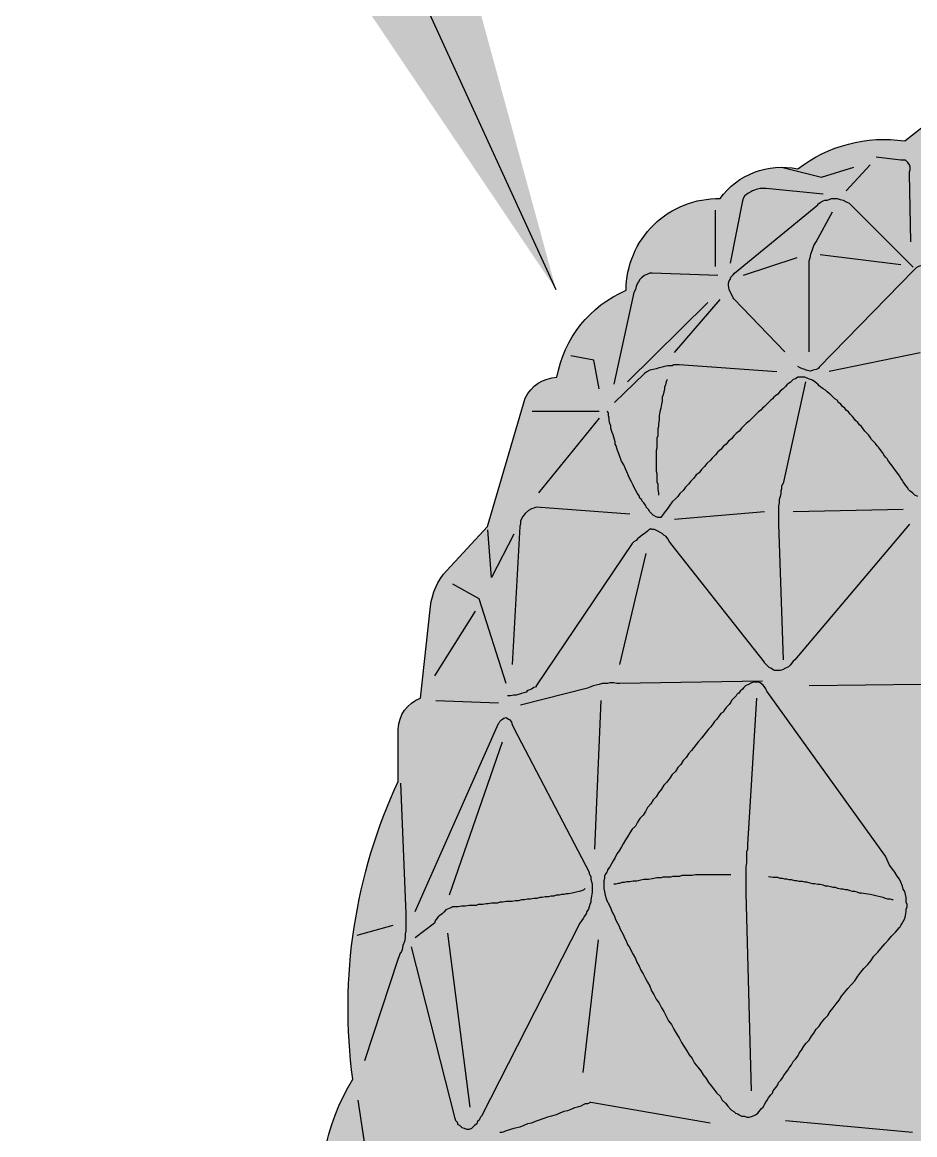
# Model space of a CAD drawing. Header units: millimetres. Extents: x -38686 to 870903, y -23218 to 232707.
# Drawn here: x 8730.9 to 8799.2, y 24791 to 24876 of the extents above; entities that cross this region are included whole.
import ezdxf

# ---------------------------------------------------------------- set-up
doc = ezdxf.new("R2010")
doc.units = ezdxf.units.MM
doc.header["$LTSCALE"] = 10
doc.layers.add('42 - Detail Hatch', color=7, linetype='Continuous')
doc.layers.add('44 - Detail Text', color=7, linetype='Continuous')
doc.styles.add('1-20', font='romans.shx', dxfattribs={"width": 0.8, "height": 35})
doc.dimstyles.new('1-20', dxfattribs={"dimtxt": 35, "dimasz": 40, "dimexe": 40, "dimexo": 40, "dimgap": 40, "dimtad": 1, "dimdec": 0, "dimzin": 0, "dimdsep": 46, "dimtxsty": '1-20', "dimblk": 'OBLIQUE', "dimcen": 40, "dimdle": 40, "dimclrd": 251, "dimclre": 251, "dimclrt": 251, "dimadec": 0, "dimazin": 0, "dimtfac": 1, "dimtdec": 0, "dimtix": 1, "dimtmove": 1, "dimatfit": 3, "dimfxl": 1, "dimtolj": 1, "dimtzin": 0, "dimlwd": 25, "dimarcsym": 0})

# ---------------------------------------------------------------- blocks, each defined once
blk = doc.blocks.new('_Oblique')
at = {"color": 0, "linetype": 'ByBlock', "lineweight": -2}
blk.add_line((-0.5, -0.5), (0.5, 0.5), dxfattribs=at)

msp = doc.modelspace()

# ---------------------------------------------------------------- hatches: boundary and pattern name
at = {"layer": '42 - Detail Hatch', "ltscale": 10}
h = msp.add_hatch(color=69, dxfattribs=at)
h.dxf.hatch_style = 1
edge = h.paths.add_edge_path()
edge.add_line((8799.81818821427, 24868.04130718531), (8801.230403299593, 24866.94397249297))
edge.add_arc((8802.783620665397, 24856.18499392756), 10.87051534916571, 52.42656152829869, 98.21473696490563, ccw=False)
edge.add_arc((8810.641485711214, 24859.10971732124), 5.822196747027864, 35.986397464369986, 102.18883978896451, ccw=False)
edge.add_arc((8815.504338387242, 24855.50542593299), 7.027013887230805, 0.18868618842168416, 91.23769108163123, ccw=False)
edge.add_arc((8819.006109214695, 24847.28734265809), 8.963529006743315, 10.230793050422506, 66.84105831098941, ccw=False)
edge.add_arc((8827.68961115334, 24846.04446716353), 2.838253730780924, 26.044258788269417, 87.22300920937329, ccw=False)
edge.add_line((8830.239654844165, 24847.29064588875), (8833.122927310036, 24837.46398258664))
edge.add_line((8833.122927310036, 24837.46398258664), (8836.241568956819, 24834.10997175897))
edge.add_arc((8832.710686515222, 24830.87349149423), 4.789774036472866, 5.641977699751692, 42.509018810439386, ccw=False)
edge.add_line((8837.477257156486, 24831.34438388353), (8838.24220699439, 24824.34215075209))
edge.add_arc((8837.402621656214, 24821.93802584895), 2.546511356727211, 1.134804433999193, 70.74941930827828, ccw=False)
edge.add_line((8839.948633555821, 24821.98845894319), (8839.948633555821, 24817.98718286808))
edge.add_arc((8802.847285710734, 24800.68028262449), 40.9394529514464, -7.67139830661921, 25.0079371609678, ccw=False)
edge.add_arc((8830.395012855315, 24787.03942603314), 15.37863384568372, -13.284600895621622, 32.11585367851018, ccw=False)
edge.add_arc((8842.361480650863, 24775.26570277759), 8.769249449399691, 6.756573888221396, 69.99037592815017, ccw=False)
edge.add_arc((8847.527606941077, 24772.78127452457), 4.991050116493562, 6.944400913428922, 44.78831267441802, ccw=False)
edge.add_arc((8841.922225246926, 24774.88704868536), 10.6661483820376, 304.4191331716552, 351.9029725595187, ccw=False)
edge.add_arc((8797.472418466363, 24772.52137819159), 50.88703876146184, 297.46590271282173, 352.73727871311496, ccw=False)
edge.add_line((8820.942572199045, 24727.37004822586), (8820.942572199045, 24721.60350329409))
edge.add_arc((8827.857895512194, 24709.88624450331), 13.60572857642797, 120.5483687632578, 177.6130867566642)
edge.add_arc((8831.102983254219, 24716.17252126288), 17.78388346450044, 198.7608569589205, 254.1249700647165)
edge.add_line((8826.238378769052, 24699.06690422398), (8826.238378769052, 24694.88910126319))
edge.add_line((8826.238378769052, 24694.88910126319), (8827.885963035256, 24694.88910126319))
edge.add_arc((8828.062209719517, 24688.85776600291), 6.033909836552087, -91.67381149661918, 91.67381149661918, ccw=False)
edge.add_line((8827.885963035256, 24682.82643074263), (8771.750413393285, 24682.82643074263))
edge.add_arc((8771.574166709024, 24688.85776600291), 6.033909836552087, 88.32618850338082, 271.67381149661924, ccw=False)
edge.add_line((8771.750413393285, 24694.88910126319), (8773.39799765949, 24694.88910126319))
edge.add_line((8773.39799765949, 24694.88910126319), (8773.39799765949, 24699.06690422398))
edge.add_arc((8768.533393174323, 24716.17252126288), 17.78388346450027, 285.8750299352835, 341.2391430410795)
edge.add_arc((8771.778480916348, 24709.88624450331), 13.60572857642935, 2.386913243335819, 59.45163123674224)
edge.add_line((8778.693804229497, 24721.60350329409), (8778.693804229497, 24727.37004822586))
edge.add_arc((8802.163957962179, 24772.52137819159), 50.8870387614602, 187.262721286885, 242.5340972871783, ccw=False)
edge.add_arc((8757.714151181615, 24774.88704868536), 10.66614838203748, 188.0970274404813, 235.58086682834488, ccw=False)
edge.add_arc((8752.108769487464, 24772.78127452457), 4.991050116492874, 135.2116873255821, 173.0555990865711, ccw=False)
edge.add_arc((8757.274895777678, 24775.26570277759), 8.769249449399924, 110.0096240718498, 173.2434261117786, ccw=False)
edge.add_arc((8769.241363573226, 24787.03942603314), 15.37863384568356, 147.8841463214899, 193.2846008956216, ccw=False)
edge.add_arc((8796.789090717808, 24800.68028262449), 40.93945295144664, 154.9920628390322, 187.6713983066191, ccw=False)
edge.add_line((8759.68774287272, 24817.98718286808), (8759.68774287272, 24821.98845894319))
edge.add_arc((8762.233754772327, 24821.93802584895), 2.546511356726121, 109.25058069172181, 178.8651955660008, ccw=False)
edge.add_line((8761.394169434152, 24824.34215075209), (8762.159119272055, 24831.34438388353))
edge.add_arc((8766.92568991332, 24830.87349149423), 4.78977403647253, 137.4909811895607, 174.3580223002483, ccw=False)
edge.add_line((8763.394807471723, 24834.10997175897), (8766.513449118505, 24837.46398258664))
edge.add_line((8766.513449118505, 24837.46398258664), (8769.396721584377, 24847.29064588875))
edge.add_arc((8771.946765275201, 24846.04446716353), 2.838253730780326, 92.77699079062683, 153.9557412117306, ccw=False)
edge.add_arc((8780.630267213846, 24847.28734265809), 8.963529006742865, 113.15894168901059, 169.7692069495775, ccw=False)
edge.add_arc((8784.1320380413, 24855.50542593299), 7.027013887230543, 88.76230891836877, 179.8113138115783, ccw=False)
edge.add_arc((8788.994890717328, 24859.10971732124), 5.822196747028154, 77.81116021103543, 144.01360253563, ccw=False)
edge.add_arc((8796.852755763144, 24856.18499392756), 10.87051534916626, 81.78526303509449, 127.57343847170131, ccw=False)
edge.add_line((8798.405973128949, 24866.94397249297), (8799.81818821427, 24868.04130718531))

# ---------------------------------------------------------------- linework, layer by layer
at = {"color": 7, "ltscale": 10}
msp.add_lwpolyline([(8754.274251712286, 24783.50559786786, -0.2007294478845456), (8756.2160474546, 24795.21521461709, -0.1435648107422249), (8759.68774287272, 24817.98718286808), (8759.68774287272, 24821.98845894319, -0.3134510375144279), (8761.394169434152, 24824.34215075209), (8762.159119272055, 24831.34438388353, -0.1622648679812752), (8763.394807471723, 24834.10997175897), (8766.513449118505, 24837.46398258664), (8769.396721584377, 24847.29064588875, -0.2734693877551435), (8771.809255688484, 24848.87938785975, -0.252158203592086), (8777.105062258492, 24855.52856721986, -0.4195862476948373), (8784.283822275615, 24862.53080035131, -0.2971745727164493), (8790.224156786633, 24864.80066450884, -0.2024899633890233), (8798.405973128949, 24866.94397249297), (8799.81818821427, 24868.04130718531)], format="xyb", dxfattribs=at)
at = {"color": 250, "linetype": 'Continuous'}
for points in [[(8798.876711490713, 24859.23563181886), (8798.759026900258, 24864.41375379842), (8798.759026900258, 24864.41375379842), (8798.759026900258, 24864.59028068408), (8798.817869195485, 24864.76680756975), (8798.817869195485, 24864.94333445542), (8798.759026900258, 24865.11986134109), (8798.641342309831, 24865.29638822675), (8798.464815424148, 24865.47291511242), (8798.288288538493, 24865.47291511242), (8798.111761652839, 24865.47291511242), (8796.228808205724, 24865.70828429331)], [(8788.979011915919, 24864.93189241522), (8792.051005244928, 24864.17838461753), (8794.522381644263, 24864.94333445542)], [(8793.933958692043, 24863.11922330353), (8795.75806984393, 24865.11986134109)], [(8792.168689835384, 24862.88385412263), (8787.814359988934, 24863.2957501892), (8787.755517693706, 24863.2957501892), (8787.63783310328, 24863.2957501892), (8787.34362162717, 24863.2957501892), (8787.04941015106, 24863.23690789397), (8786.931725560604, 24863.17806559876), (8786.75519867495, 24863.11922330353), (8786.637514084494, 24863.0603810083), (8786.46098719884, 24862.94269641786), (8786.343302608384, 24862.88385412263), (8786.16677572273, 24862.70732723698), (8786.049091132274, 24862.53080035131), (8785.990248837046, 24862.35427346564), (8785.048772113489, 24857.58804755264)], [(8789.226575074284, 24850.82118360208), (8785.342983589599, 24854.88130197242), (8785.28414129437, 24854.94014426764), (8785.225298999143, 24855.1166711533), (8785.107614408716, 24855.29319803897), (8784.98992981826, 24855.58740951508), (8784.931087523033, 24855.88162099119), (8784.931087523033, 24856.05814787686), (8784.98992981826, 24856.23467476253), (8785.048772113489, 24856.35235935297), (8785.107614408716, 24856.52888623864), (8785.28414129437, 24856.70541312431), (8785.401825884826, 24856.82309771475), (8791.756793768818, 24862.06006198953), (8791.756793768818, 24862.11890428476), (8791.933320654502, 24862.2365888752), (8792.168689835384, 24862.35427346564), (8792.28637442584, 24862.41311576087), (8792.462901311494, 24862.41311576087), (8792.639428197148, 24862.47195805608), (8792.815955082831, 24862.53080035131), (8793.051324263713, 24862.53080035131), (8793.227851149368, 24862.53080035131), (8793.463220330279, 24862.47195805608), (8793.698589511161, 24862.41311576087), (8793.933958692043, 24862.29543117041), (8794.169327872925, 24862.17774657997), (8799.053238376368, 24857.29383607653)], [(8783.930768504277, 24857.35267837176), (8783.930768504277, 24861.64816592298)], [(8791.10952852137, 24850.82118360208), (8791.10952852137, 24857.35267837176), (8791.10952852137, 24857.41152066697), (8791.10952852137, 24857.58804755264), (8791.10952852137, 24857.76457443831), (8791.168370816598, 24857.99994361919), (8791.227213111826, 24858.2941550953), (8791.344897702282, 24858.64720886664), (8791.462582292708, 24858.94142034275), (8791.639109178392, 24859.23563181886), (8792.87479737806, 24861.53048133252)], [(8790.168051797813, 24857.99994361919), (8786.049091132274, 24856.64657082908)], [(8798.111761652839, 24857.4703629622), (8791.933320654502, 24858.23531280009)], [(8799.81818821427, 24857.41152066697), (8799.700503623815, 24857.41152066697), (8799.465134442933, 24857.35267837176), (8799.288607557279, 24857.2349937813), (8799.112080671595, 24857.05846689563), (8791.874478359274, 24849.64433769764), (8791.874478359274, 24849.58549540241), (8791.756793768818, 24849.5266531072), (8791.639109178392, 24849.46781081197), (8791.40373999748, 24849.40896851675), (8791.168370816598, 24849.35012622153), (8790.874159340488, 24849.40896851675), (8790.756474750033, 24849.46781081197), (8790.579947864378, 24849.5266531072), (8790.403420978724, 24849.58549540241), (8790.22689409304, 24849.70317999286)], [(8784.107295389931, 24856.64657082908), (8779.105700296033, 24856.82309771475), (8779.046858000835, 24856.82309771475), (8778.929173410379, 24856.82309771475), (8778.752646524725, 24856.76425541952), (8778.517277343813, 24856.64657082908), (8778.281908162931, 24856.47004394341), (8778.164223572505, 24856.35235935297), (8778.04653898205, 24856.1758324673), (8777.987696686821, 24856.05814787686), (8777.870012096395, 24855.82277869598), (8777.811169801167, 24855.58740951508), (8777.693485210712, 24855.3520403342), (8776.163585534934, 24848.34980720275)], [(8783.342345552057, 24854.58709049631), (8777.222746848947, 24848.52633408842)], [(8780.812126857494, 24850.76234130687), (8784.283822275615, 24854.82245967719)], [(8775.045581925722, 24847.99675343142), (8774.633685859157, 24850.17391835463), (8772.868417002497, 24850.52697212597)], [(8792.639428197148, 24849.35012622153), (8799.582819033389, 24850.76234130687)], [(8788.638152122065, 24849.2912839263), (8781.165180628832, 24849.82086458331), (8781.106338333604, 24849.82086458331), (8780.870969152722, 24849.82086458331), (8780.753284562266, 24849.82086458331), (8780.63559997184, 24849.76202228808), (8780.459073086156, 24849.76202228808), (8780.282546200502, 24849.76202228808), (8780.04717701962, 24849.70317999286), (8779.870650133937, 24849.64433769764), (8779.635280953054, 24849.58549540241), (8779.399911772143, 24849.5266531072), (8779.164542591261, 24849.46781081197), (8778.929173410379, 24849.40896851675), (8778.693804229497, 24849.2912839263), (8778.517277343813, 24849.17359933586), (8776.222427830162, 24846.93759211741)], [(8780.223703905274, 24848.70286097408), (8780.223703905274, 24848.64401867886), (8780.164861610047, 24848.52633408842), (8780.106019314819, 24848.29096490753), (8780.04717701962, 24848.11443802186), (8780.04717701962, 24847.9379111362), (8779.988334724392, 24847.76138425053), (8779.929492429164, 24847.52601506964), (8779.870650133937, 24847.34948818398), (8779.870650133937, 24847.05527670787), (8779.811807838709, 24846.81990752697), (8779.752965543481, 24846.52569605086), (8779.694123248253, 24846.23148457475), (8779.635280953054, 24845.93727309864), (8779.635280953054, 24845.64306162253), (8779.576438657827, 24845.29000785119), (8779.576438657827, 24845.11348096552), (8779.517596362599, 24844.93695407987), (8779.517596362599, 24844.7604271942), (8779.517596362599, 24844.58390030853), (8779.517596362599, 24844.40737342286), (8779.458754067371, 24844.23084653719), (8779.458754067371, 24844.05431965152), (8779.458754067371, 24843.87779276586), (8779.458754067371, 24843.7012658802), (8779.458754067371, 24843.4658966993), (8779.399911772143, 24843.28936981364), (8779.399911772143, 24843.11284292797), (8779.399911772143, 24842.93631604231), (8779.399911772143, 24842.70094686142), (8779.399911772143, 24842.52441997575), (8779.399911772143, 24842.28905079487), (8779.399911772143, 24842.1125239092), (8779.399911772143, 24841.93599702353), (8779.399911772143, 24841.70062784265), (8779.458754067371, 24841.52410095698), (8779.458754067371, 24841.28873177608), (8779.458754067371, 24841.11220489041), (8779.458754067371, 24840.87683570953), (8779.517596362599, 24840.70030882386), (8779.517596362599, 24840.46493964298), (8779.517596362599, 24840.28841275731), (8779.576438657827, 24840.05304357641), (8779.576438657827, 24839.87651669076)], [(8790.81531704526, 24848.52633408842), (8789.108890483829, 24840.75915111909), (8789.050048188601, 24840.70030882386), (8788.991205893373, 24840.52378193819), (8788.991205893373, 24840.34725505254), (8788.932363598175, 24840.17072816687), (8788.932363598175, 24839.9942012812), (8788.873521302947, 24839.7588321003), (8788.814679007719, 24839.52346291942), (8788.814679007719, 24839.28809373852), (8788.755836712491, 24839.05272455764), (8788.755836712491, 24838.75851308153), (8788.755836712491, 24838.46430160542), (8788.755836712491, 24838.22893242452), (8788.755836712491, 24837.93472094841), (8788.755836712491, 24837.6405094723), (8789.108890483829, 24827.2842655132)], [(8769.926302241369, 24846.29032686998), (8775.045581925722, 24846.29032686998)], [(8775.045581925722, 24845.76074621297), (8770.397040603162, 24840.05304357641)], [(8777.399273734602, 24838.40545931019), (8770.220513717479, 24838.9350399672), (8770.220513717479, 24838.9350399672), (8770.043986831824, 24838.87619767197), (8769.86745994617, 24838.81735537674), (8769.632090765259, 24838.6996707863), (8769.396721584377, 24838.46430160542), (8769.27903699395, 24838.34661701497), (8769.220194698722, 24838.22893242452), (8769.102510108267, 24838.05240553886), (8769.043667813039, 24837.8758786532), (8769.043667813039, 24837.69935176753), (8768.98482551784, 24837.46398258664), (8768.39640256562, 24826.93121174186)], [(8787.696675398478, 24838.58198619586), (8780.812126857494, 24837.99356324364)], [(8798.288288538493, 24838.75851308153), (8789.873840321703, 24838.58198619586)], [(8768.514087156047, 24836.87555963442), (8766.807660594615, 24833.58039110198), (8766.531730943538, 24837.22266249608)], [(8776.634323896698, 24826.93121174186), (8778.634961934269, 24835.40450225387)], [(8765.866183871058, 24831.93280683575), (8763.865545833487, 24833.05081044497)], [(8767.925664203827, 24825.4601543613), (8765.866183871058, 24831.93280683575)], [(8765.571972394948, 24830.99133011219), (8762.453330748165, 24826.04857731353)], [(8787.520148512824, 24825.63668124697), (8776.634323896698, 24825.4601543613), (8776.5754816015, 24825.4601543613), (8776.398954715816, 24825.4601543613), (8776.163585534934, 24825.51899665653), (8776.045900944478, 24825.51899665653), (8775.869374058824, 24825.51899665653), (8775.69284717317, 24825.4601543613), (8775.457477992259, 24825.4601543613), (8775.280951106604, 24825.4601543613), (8775.045581925722, 24825.40131206609), (8774.81021274484, 24825.34246977086), (8774.574843563929, 24825.28362747564), (8774.398316678275, 24825.22478518042), (8774.162947497392, 24825.10710058998), (8769.043667813039, 24823.81257009508)], [(8799.700503623815, 24825.40131206609), (8791.10952852137, 24825.28362747564)], [(8762.571015338592, 24824.16562386642), (8767.337241251607, 24823.98909698075)], [(8775.163266516149, 24824.16562386642), (8774.692528154384, 24812.80906088853)], [(8786.696356379722, 24794.33258018876), (8786.284460313156, 24809.45505006086), (8786.284460313156, 24809.51389235608), (8786.284460313156, 24809.63157694653), (8786.284460313156, 24809.74926153697), (8786.284460313156, 24809.92578842264), (8786.284460313156, 24810.10231530831), (8786.284460313156, 24810.33768448919), (8786.284460313156, 24810.57305367009), (8786.284460313156, 24810.8672651462), (8786.284460313156, 24811.16147662231), (8786.284460313156, 24811.45568809842), (8786.343302608384, 24811.74989957453), (8786.343302608384, 24812.10295334587), (8786.343302608384, 24812.27948023152), (8786.343302608384, 24812.45600711719), (8786.343302608384, 24812.63253400286), (8786.402144903612, 24812.80906088853), (8786.402144903612, 24812.9855877742), (8786.402144903612, 24813.16211465987), (8787.108252446258, 24824.34215075209)], [(8767.631452727717, 24820.98813992442), (8763.571334357377, 24809.2785231752)], [(8759.856283794714, 24817.85950040902), (8760.27616582494, 24807.86630808986), (8760.27616582494, 24807.74862349942), (8760.27616582494, 24807.57209661375), (8760.27616582494, 24807.39556972808), (8760.27616582494, 24807.21904284243), (8760.27616582494, 24807.04251595676), (8760.27616582494, 24806.80714677586), (8760.27616582494, 24806.57177759498), (8760.217323529712, 24806.33640841408), (8760.217323529712, 24806.04219693797), (8760.158481234484, 24805.74798546186), (8760.040796644058, 24805.45377398575), (8759.98195434883, 24805.10072021441), (8759.923112053602, 24804.98303562397), (8759.805427463176, 24804.8065087383), (8759.746585167948, 24804.62998185263), (8759.68774287272, 24804.45345496698), (8757.09868188293, 24796.62742970241)], [(8776.163585534934, 24810.16115760352), (8776.222427830162, 24810.16115760352), (8776.340112420588, 24810.16115760352), (8776.516639306272, 24810.21999989875), (8776.634323896698, 24810.21999989875), (8776.810850782382, 24810.27884219398), (8776.987377668036, 24810.27884219398), (8777.16390455372, 24810.33768448919), (8777.399273734602, 24810.33768448919), (8777.634642915484, 24810.39652678442), (8777.928854391594, 24810.39652678442), (8778.223065867704, 24810.45536907963), (8778.458435048615, 24810.51421137486), (8778.811488819923, 24810.51421137486), (8779.105700296033, 24810.57305367009), (8779.458754067371, 24810.6318959653), (8779.635280953054, 24810.6318959653), (8779.811807838709, 24810.6318959653), (8779.929492429164, 24810.69073826053), (8780.164861610047, 24810.69073826053), (8780.34138849573, 24810.69073826053), (8780.517915381384, 24810.69073826053), (8780.694442267039, 24810.74958055574), (8780.870969152722, 24810.74958055574), (8781.047496038376, 24810.74958055574), (8781.22402292406, 24810.74958055574), (8781.400549809714, 24810.80842285097), (8781.635918990596, 24810.80842285097), (8781.81244587628, 24810.80842285097), (8781.988972761934, 24810.80842285097), (8782.165499647588, 24810.80842285097), (8782.4008688285, 24810.8672651462), (8782.577395714154, 24810.8672651462), (8782.753922599837, 24810.8672651462), (8782.98929178072, 24810.8672651462), (8783.165818666374, 24810.8672651462), (8783.342345552057, 24810.8672651462), (8783.577714732939, 24810.8672651462), (8783.754241618593, 24810.8672651462), (8783.930768504277, 24810.8672651462), (8784.166137685159, 24810.8672651462), (8784.342664570813, 24810.8672651462), (8784.519191456497, 24810.8672651462), (8784.754560637379, 24810.8672651462), (8784.931087523033, 24810.8672651462), (8785.107614408716, 24810.8672651462)], [(8797.52333870062, 24808.92546940386), (8797.464496405391, 24808.92546940386), (8797.287969519708, 24808.98431169909), (8797.111442634054, 24808.98431169909), (8796.93491574837, 24809.04315399431), (8796.758388862716, 24809.10199628953), (8796.523019681834, 24809.16083858475), (8796.287650500923, 24809.21968087997), (8795.993439024813, 24809.2785231752), (8795.75806984393, 24809.33736547042), (8795.405016072593, 24809.39620776564), (8795.110804596483, 24809.45505006086), (8794.934277710829, 24809.45505006086), (8794.757750825174, 24809.51389235608), (8794.58122393949, 24809.5727346513), (8794.404697053837, 24809.5727346513), (8794.228170168153, 24809.63157694653), (8794.051643282499, 24809.69041924175), (8793.875116396815, 24809.69041924175), (8793.698589511161, 24809.74926153697), (8793.522062625478, 24809.74926153697), (8793.286693444596, 24809.8081038322), (8793.110166558941, 24809.86694612741), (8792.933639673258, 24809.86694612741), (8792.757112787604, 24809.92578842264), (8792.521743606721, 24809.98463071786), (8792.345216721038, 24809.98463071786), (8792.168689835384, 24810.04347301308), (8791.933320654502, 24810.10231530831), (8791.756793768818, 24810.10231530831), (8791.521424587936, 24810.16115760352), (8791.344897702282, 24810.16115760352), (8791.168370816598, 24810.21999989875), (8790.933001635716, 24810.27884219398), (8790.756474750033, 24810.27884219398), (8790.579947864378, 24810.33768448919), (8790.344578683496, 24810.33768448919), (8790.168051797813, 24810.39652678442), (8789.991524912159, 24810.39652678442), (8789.756155731277, 24810.45536907963), (8789.579628845593, 24810.45536907963), (8789.403101959939, 24810.51421137486), (8789.226575074284, 24810.51421137486), (8789.050048188601, 24810.57305367009), (8788.873521302947, 24810.57305367009), (8788.696994417263, 24810.6318959653), (8788.520467531609, 24810.6318959653), (8788.343940645926, 24810.6318959653), (8787.990886874588, 24810.69073826053)], [(8773.986420611709, 24809.8081038322), (8773.927578316481, 24809.74926153697), (8773.868736021253, 24809.69041924175), (8773.6922091356, 24809.63157694653), (8773.515682249945, 24809.5727346513), (8773.280313069034, 24809.51389235608), (8772.986101592924, 24809.45505006086), (8772.691890116814, 24809.39620776564), (8772.51536323116, 24809.39620776564), (8772.338836345505, 24809.33736547042), (8772.162309459822, 24809.33736547042), (8771.985782574167, 24809.2785231752), (8771.750413393285, 24809.2785231752), (8771.573886507602, 24809.21968087997), (8771.33851732672, 24809.21968087997), (8771.161990441036, 24809.16083858475), (8770.926621260154, 24809.16083858475), (8770.691252079272, 24809.10199628953), (8770.514725193589, 24809.10199628953), (8770.279356012707, 24809.04315399431), (8770.043986831824, 24809.04315399431), (8769.808617650942, 24808.98431169909), (8769.57324847006, 24808.98431169909), (8769.337879289149, 24808.92546940386), (8769.102510108267, 24808.92546940386), (8768.867140927385, 24808.86662710864), (8768.631771746503, 24808.86662710864), (8768.39640256562, 24808.80778481342), (8768.16103338471, 24808.80778481342), (8767.925664203827, 24808.80778481342), (8767.690295022945, 24808.7489425182), (8767.454925842034, 24808.7489425182), (8767.27839895638, 24808.69010022298), (8767.043029775497, 24808.69010022298), (8766.807660594615, 24808.69010022298), (8766.572291413704, 24808.63125792775), (8766.39576452805, 24808.63125792775), (8766.160395347168, 24808.57241563253), (8765.983868461484, 24808.57241563253), (8765.80734157583, 24808.57241563253), (8765.630814690176, 24808.51357333731), (8765.454287804492, 24808.51357333731), (8765.277760918809, 24808.51357333731), (8765.101234033154, 24808.51357333731), (8764.807022557045, 24808.45473104208), (8764.512811080935, 24808.45473104208), (8764.277441900053, 24808.39588874687), (8764.10091501437, 24808.39588874687), (8763.983230423943, 24808.39588874687), (8763.865545833487, 24808.39588874687), (8763.80670353826, 24808.39588874687), (8763.74786124306, 24808.33704645164), (8763.571334357377, 24808.27820415642), (8763.335965176495, 24808.16051956597), (8763.15943829084, 24807.9839926803), (8763.041753700385, 24807.86630808986), (8762.86522681473, 24807.74862349942), (8762.747542224275, 24807.63093890898), (8762.62985763382, 24807.51325431854), (8762.512173043393, 24807.33672743287), (8762.453330748165, 24807.1602005472), (8760.982273367616, 24806.04219693797)], [(8759.275846806155, 24806.98367366153), (8756.51025893071, 24806.21872382364)], [(8763.45364976695, 24806.39525070931), (8765.160076328382, 24793.09689198909)], [(8773.809893726055, 24795.74479527408), (8774.986739630494, 24805.8656700523)], [(8764.04207271917, 24789.91940804708), (8757.216366473385, 24789.74288116141), (8756.627943521165, 24793.62647264608)], [(8783.518872437711, 24791.86120378942), (8774.398316678275, 24793.44994576041), (8774.339474383047, 24793.44994576041), (8774.280632087819, 24793.3911034652), (8774.162947497392, 24793.33226116997), (8773.986420611709, 24793.33226116997), (8773.809893726055, 24793.27341887475), (8773.633366840371, 24793.1557342843), (8773.39799765949, 24793.09689198909), (8773.162628478607, 24793.03804969386), (8772.868417002497, 24792.92036510342), (8772.633047821615, 24792.80268051298), (8772.338836345505, 24792.74383821775), (8772.044624869395, 24792.62615362731), (8771.750413393285, 24792.50846903686), (8771.397359621948, 24792.39078444642), (8771.103148145838, 24792.33194215119), (8770.808936669699, 24792.21425756075), (8770.45588289839, 24792.09657297031), (8770.16167142228, 24791.97888837986), (8769.86745994617, 24791.86120378942), (8769.57324847006, 24791.8023614942), (8769.27903699395, 24791.68467690375), (8768.98482551784, 24791.56699231331), (8768.74945633693, 24791.50815001809), (8768.514087156047, 24791.44930772286), (8768.278717975165, 24791.39046542764), (8768.102191089481, 24791.33162313242), (8767.925664203827, 24791.27278083719), (8767.749137318144, 24791.21393854198), (8767.631452727717, 24791.15509624675), (8767.454925842034, 24791.15509624675)], [(8798.994396081169, 24791.15509624675), (8789.285417369483, 24792.03773067508)]]:
    msp.add_lwpolyline(points, dxfattribs=at)
at = {"color": 251, "linetype": 'Continuous'}
for points in [[(8799.406292147705, 24839.7588321003), (8799.170922966823, 24839.87651669076), (8798.994396081169, 24840.05304357641), (8798.817869195485, 24840.17072816687), (8798.700184605059, 24840.28841275731), (8798.582500014603, 24840.46493964298), (8798.464815424148, 24840.64146652865), (8798.405973128949, 24840.70030882386), (8798.288288538493, 24840.87683570953), (8798.229446243266, 24840.99452029997), (8798.111761652839, 24841.17104718564), (8797.994077062383, 24841.34757407131), (8797.876392471928, 24841.52410095698), (8797.699865586274, 24841.75947013786), (8797.52333870062, 24841.99483931876), (8797.346811814936, 24842.23020849964), (8797.170284929281, 24842.46557768053), (8797.052600338826, 24842.64210456619), (8796.93491574837, 24842.75978915664), (8796.817231157944, 24842.93631604231), (8796.758388862716, 24843.05400063275), (8796.64070427226, 24843.23052751842), (8796.523019681834, 24843.34821210886), (8796.405335091378, 24843.52473899453), (8796.287650500923, 24843.64242358497), (8796.169965910496, 24843.81895047064), (8795.993439024813, 24843.99547735631), (8795.875754434386, 24844.11316194675), (8795.75806984393, 24844.28968883242), (8795.640385253504, 24844.46621571809), (8795.522700663048, 24844.58390030853), (8795.346173777394, 24844.7604271942), (8795.228489186939, 24844.93695407987), (8795.110804596483, 24845.11348096552), (8794.934277710829, 24845.23116555598), (8794.816593120373, 24845.40769244163), (8794.640066234719, 24845.5842193273), (8794.522381644263, 24845.76074621297), (8794.404697053837, 24845.87843080341), (8794.228170168153, 24846.05495768908), (8794.110485577727, 24846.23148457475), (8793.933958692043, 24846.34916916519), (8793.816274101588, 24846.52569605086), (8793.639747215933, 24846.6433806413), (8793.522062625478, 24846.81990752697), (8793.345535739823, 24846.93759211741), (8793.227851149368, 24847.11411900308), (8793.051324263713, 24847.23180359354), (8792.933639673258, 24847.34948818398), (8792.757112787604, 24847.52601506964), (8792.639428197148, 24847.64369966009), (8792.462901311494, 24847.76138425053), (8792.345216721038, 24847.87906884097), (8792.168689835384, 24847.99675343142), (8791.99216294973, 24848.11443802186), (8791.874478359274, 24848.23212261231), (8791.756793768818, 24848.34980720275), (8791.69795147362, 24848.40864949797), (8791.521424587936, 24848.52633408842), (8791.344897702282, 24848.64401867886), (8791.050686226143, 24848.76170326931), (8790.756474750033, 24848.87938785975), (8790.579947864378, 24848.87938785975), (8790.403420978724, 24848.87938785975), (8790.22689409304, 24848.87938785975), (8790.050367207386, 24848.76170326931), (8789.873840321703, 24848.70286097408), (8789.697313436049, 24848.52633408842), (8789.638471140821, 24848.46749179319), (8789.520786550394, 24848.40864949797), (8789.403101959939, 24848.29096490753), (8789.285417369483, 24848.17328031708), (8789.108890483829, 24847.99675343142), (8788.873521302947, 24847.82022654575), (8788.696994417263, 24847.58485736486), (8788.520467531609, 24847.46717277442), (8788.402782941153, 24847.34948818398), (8788.285098350698, 24847.23180359354), (8788.167413760271, 24847.11411900308), (8787.990886874588, 24846.93759211741), (8787.873202284161, 24846.81990752697), (8787.696675398478, 24846.6433806413), (8787.520148512824, 24846.52569605086), (8787.402463922368, 24846.34916916519), (8787.225937036714, 24846.23148457475), (8787.04941015106, 24846.05495768908), (8786.872883265376, 24845.87843080341), (8786.696356379722, 24845.70190391776), (8786.519829494038, 24845.52537703209), (8786.284460313156, 24845.34885014642), (8786.107933427502, 24845.17232326075), (8785.931406541818, 24844.99579637508), (8785.754879656164, 24844.7604271942), (8785.519510475282, 24844.58390030853), (8785.342983589599, 24844.40737342286), (8785.166456703944, 24844.17200424197), (8784.931087523033, 24843.99547735631), (8784.754560637379, 24843.76010817541), (8784.519191456497, 24843.58358128975), (8784.342664570813, 24843.34821210886), (8784.107295389931, 24843.17168522319), (8783.930768504277, 24842.93631604231), (8783.695399323395, 24842.70094686142), (8783.518872437711, 24842.52441997575), (8783.28350325683, 24842.28905079487), (8783.106976371175, 24842.05368161397), (8782.871607190264, 24841.81831243309), (8782.69508030461, 24841.58294325219), (8782.459711123698, 24841.40641636654), (8782.283184238044, 24841.17104718564), (8782.047815057162, 24840.93567800476), (8781.871288171478, 24840.70030882386), (8781.635918990596, 24840.46493964298), (8781.459392104942, 24840.22957046208), (8781.22402292406, 24839.9942012812), (8781.047496038376, 24839.7588321003), (8780.870969152722, 24839.58230521463), (8780.63559997184, 24839.34693603375), (8780.459073086156, 24839.11156685287), (8780.282546200502, 24838.87619767197), (8780.106019314819, 24838.64082849109), (8779.929492429164, 24838.40545931019), (8779.752965543481, 24838.17009012931), (8779.694123248253, 24838.17009012931), (8779.517596362599, 24838.17009012931), (8779.341069476945, 24838.22893242452), (8779.164542591261, 24838.34661701497), (8779.046858000835, 24838.46430160542), (8778.929173410379, 24838.58198619586), (8778.811488819923, 24838.75851308153), (8778.634961934269, 24838.9350399672), (8778.634961934269, 24838.99388226241), (8778.576119639041, 24839.11156685287), (8778.458435048615, 24839.28809373852), (8778.34075045816, 24839.40577832898), (8778.281908162931, 24839.52346291942), (8778.164223572505, 24839.64114750986), (8778.105381277277, 24839.81767439553), (8777.987696686821, 24839.9942012812), (8777.870012096395, 24840.17072816687), (8777.75232750594, 24840.40609734775), (8777.634642915484, 24840.64146652865), (8777.516958325057, 24840.87683570953), (8777.399273734602, 24841.11220489041), (8777.281589144175, 24841.34757407131), (8777.16390455372, 24841.64178554742), (8777.046219963264, 24841.87715472831), (8776.928535372837, 24842.17136620442), (8776.752008487154, 24842.46557768053), (8776.634323896698, 24842.81863145186), (8776.516639306272, 24843.11284292797), (8776.457797011044, 24843.28936981364), (8776.398954715816, 24843.4658966993), (8776.340112420588, 24843.64242358497), (8776.28127012539, 24843.76010817541), (8776.28127012539, 24843.93663506108), (8776.222427830162, 24844.11316194675), (8776.163585534934, 24844.28968883242), (8776.104743239706, 24844.46621571809), (8776.045900944478, 24844.64274260376), (8775.98705864928, 24844.81926948941), (8775.928216354052, 24844.99579637508), (8775.928216354052, 24845.17232326075), (8775.869374058824, 24845.34885014642), (8775.810531763596, 24845.5842193273), (8775.810531763596, 24845.76074621297), (8775.751689468369, 24845.93727309864), (8775.751689468369, 24846.11379998431), (8775.69284717317, 24846.29032686998)], [(8798.759026900258, 24837.6405094723), (8789.991524912159, 24827.2842655132), (8789.873840321703, 24827.16658092275), (8789.756155731277, 24826.99005403709), (8789.638471140821, 24826.87236944664), (8789.520786550394, 24826.75468485619), (8789.285417369483, 24826.63700026575), (8789.050048188601, 24826.51931567531), (8788.873521302947, 24826.46047338008), (8788.638152122065, 24826.46047338008), (8788.461625236381, 24826.46047338008), (8788.343940645926, 24826.51931567531), (8788.167413760271, 24826.63700026575), (8788.049729169816, 24826.69584256097), (8787.873202284161, 24826.87236944664), (8787.696675398478, 24827.0488963323), (8787.696675398478, 24827.10773862753), (8780.517915381384, 24836.16945209176), (8780.400230790929, 24836.34597897742), (8780.282546200502, 24836.52250586308), (8780.164861610047, 24836.69903274875), (8779.988334724392, 24836.81671733919), (8779.870650133937, 24836.93440192964), (8779.752965543481, 24836.99324422486), (8779.517596362599, 24837.11092881531), (8779.282227181717, 24837.22861340575), (8779.105700296033, 24837.22861340575), (8778.988015705607, 24837.28745570097), (8778.988015705607, 24837.28745570097), (8778.929173410379, 24837.22861340575), (8778.870331115151, 24837.22861340575), (8778.752646524725, 24837.11092881531), (8778.576119639041, 24836.99324422486), (8778.34075045816, 24836.81671733919), (8778.105381277277, 24836.64019045353), (8777.987696686821, 24836.52250586308), (8777.870012096395, 24836.40482127264), (8777.693485210712, 24836.2871366822), (8777.575800620285, 24836.16945209176), (8770.220513717479, 24825.28362747564), (8770.220513717479, 24825.22478518042), (8770.043986831824, 24825.16594288519), (8769.86745994617, 24825.04825829475), (8769.749775355715, 24824.98941599953), (8769.57324847006, 24824.93057370431), (8769.455563879605, 24824.81288911387), (8769.27903699395, 24824.75404681864), (8769.102510108267, 24824.69520452342), (8768.867140927385, 24824.6363622282), (8768.69061404173, 24824.57751993297), (8768.514087156047, 24824.57751993297), (8768.278717975165, 24824.51867763776), (8768.043348794254, 24824.51867763776)], [(8796.93491574837, 24812.27948023152), (8787.873202284161, 24824.87173140908), (8787.814359988934, 24824.98941599953), (8787.755517693706, 24825.10710058998), (8787.578990808051, 24825.34246977086), (8787.34362162717, 24825.51899665653), (8787.225937036714, 24825.57783895175), (8787.04941015106, 24825.57783895175), (8786.872883265376, 24825.57783895175), (8786.696356379722, 24825.51899665653), (8786.46098719884, 24825.40131206609), (8786.225618017928, 24825.28362747564), (8786.107933427502, 24825.16594288519), (8785.990248837046, 24825.04825829475), (8785.813721951392, 24824.87173140908), (8785.696037360936, 24824.69520452342), (8785.637195065709, 24824.69520452342), (8785.57835277048, 24824.6363622282), (8785.519510475282, 24824.51867763776), (8785.342983589599, 24824.34215075209), (8785.166456703944, 24824.16562386642), (8785.107614408716, 24824.04793927598), (8784.98992981826, 24823.87141239031), (8784.872245227834, 24823.75372779987), (8784.754560637379, 24823.63604320941), (8784.636876046923, 24823.45951632376), (8784.519191456497, 24823.28298943809), (8784.342664570813, 24823.16530484765), (8784.224979980387, 24822.98877796198), (8784.048453094703, 24822.75340878108), (8783.871926209049, 24822.57688189541), (8783.754241618593, 24822.40035500974), (8783.577714732939, 24822.16498582886), (8783.401187847285, 24821.98845894319), (8783.224660961601, 24821.75308976231), (8783.048134075947, 24821.51772058141), (8782.871607190264, 24821.28235140053), (8782.636238009381, 24821.04698221964), (8782.459711123698, 24820.81161303875), (8782.283184238044, 24820.57624385786), (8782.10665735239, 24820.34087467697), (8781.871288171478, 24820.10550549608), (8781.694761285824, 24819.81129401997), (8781.459392104942, 24819.57592483909), (8781.282865219258, 24819.28171336298), (8781.047496038376, 24819.04634418208), (8780.870969152722, 24818.75213270597), (8780.63559997184, 24818.51676352509), (8780.459073086156, 24818.22255204898), (8780.223703905274, 24817.92834057287), (8779.988334724392, 24817.69297139197), (8779.811807838709, 24817.39875991586), (8779.576438657827, 24817.10454843975), (8779.399911772143, 24816.81033696364), (8779.164542591261, 24816.57496778274), (8778.988015705607, 24816.28075630663), (8778.752646524725, 24815.98654483052), (8778.576119639041, 24815.69233335441), (8778.399592753387, 24815.3981218783), (8778.164223572505, 24815.16275269742), (8777.987696686821, 24814.86854122131), (8777.811169801167, 24814.5743297452), (8777.575800620285, 24814.33896056431), (8777.399273734602, 24814.0447490882), (8777.222746848947, 24813.75053761209), (8777.046219963264, 24813.51516843119), (8776.86969307761, 24813.22095695508), (8776.752008487154, 24812.9855877742), (8776.5754816015, 24812.69137629809), (8776.398954715816, 24812.45600711719), (8776.28127012539, 24812.16179564108), (8776.104743239706, 24811.9264264602), (8775.98705864928, 24811.6910572793), (8775.869374058824, 24811.45568809842), (8775.69284717317, 24811.22031891752), (8775.69284717317, 24811.16147662231), (8775.634004877942, 24811.04379203185), (8775.516320287486, 24810.8672651462), (8775.457477992259, 24810.74958055574), (8775.457477992259, 24810.57305367009), (8775.39863569706, 24810.39652678442), (8775.39863569706, 24810.21999989875), (8775.39863569706, 24810.04347301308), (8775.39863569706, 24809.8081038322), (8775.457477992259, 24809.5727346513), (8775.516320287486, 24809.2785231752), (8775.575162582714, 24809.04315399431), (8775.69284717317, 24808.7489425182), (8775.751689468369, 24808.69010022298), (8775.751689468369, 24808.63125792775), (8775.869374058824, 24808.45473104208), (8775.928216354052, 24808.27820415642), (8776.045900944478, 24807.9839926803), (8776.104743239706, 24807.86630808986), (8776.222427830162, 24807.68978120419), (8776.28127012539, 24807.51325431854), (8776.340112420588, 24807.33672743287), (8776.457797011044, 24807.1602005472), (8776.5754816015, 24806.9248313663), (8776.634323896698, 24806.74830448065), (8776.752008487154, 24806.51293529975), (8776.86969307761, 24806.27756611887), (8776.987377668036, 24806.04219693797), (8777.105062258492, 24805.80682775709), (8777.222746848947, 24805.51261628098), (8777.399273734602, 24805.27724710008), (8777.516958325057, 24804.98303562397), (8777.634642915484, 24804.74766644309), (8777.811169801167, 24804.45345496698), (8777.928854391594, 24804.15924349086), (8778.105381277277, 24803.86503201475), (8778.223065867704, 24803.57082053864), (8778.399592753387, 24803.27660906253), (8778.576119639041, 24802.9235552912), (8778.752646524725, 24802.62934381508), (8778.929173410379, 24802.33513233897), (8779.046858000835, 24801.98207856765), (8779.223384886489, 24801.68786709154), (8779.399911772143, 24801.3348133202), (8779.635280953054, 24801.04060184409), (8779.811807838709, 24800.68754807275), (8779.988334724392, 24800.39333659664), (8780.164861610047, 24800.0402828253), (8780.34138849573, 24799.68722905398), (8780.576757676612, 24799.39301757786), (8780.753284562266, 24799.03996380653), (8780.92981144795, 24798.74575233042), (8781.165180628832, 24798.39269855908), (8781.341707514486, 24798.03964478775), (8781.51823440017, 24797.74543331164), (8781.753603581052, 24797.39237954031), (8781.930130466706, 24797.0981680642), (8782.165499647588, 24796.80395658808), (8782.342026533272, 24796.45090281676), (8782.577395714154, 24796.15669134065), (8782.812764895065, 24795.86247986454), (8782.98929178072, 24795.56826838841), (8783.224660961601, 24795.2740569123), (8783.401187847285, 24794.97984543619), (8783.636557028167, 24794.68563396008), (8783.813083913821, 24794.4502647792), (8784.048453094703, 24794.15605330309), (8784.283822275615, 24793.92068412219), (8784.460349161269, 24793.62647264608), (8784.695718342151, 24793.3911034652), (8784.872245227834, 24793.1557342843), (8785.107614408716, 24792.92036510342), (8785.166456703944, 24792.86152280819), (8785.342983589599, 24792.74383821775), (8785.460668180054, 24792.62615362731), (8785.637195065709, 24792.56731133208), (8785.754879656164, 24792.50846903686), (8785.931406541818, 24792.39078444642), (8786.16677572273, 24792.39078444642), (8786.343302608384, 24792.33194215119), (8786.519829494038, 24792.33194215119), (8786.75519867495, 24792.39078444642), (8786.990567855832, 24792.50846903686), (8787.167094741486, 24792.62615362731), (8787.34362162717, 24792.86152280819), (8787.461306217596, 24792.97920739864), (8787.578990808051, 24793.09689198909), (8787.63783310328, 24793.21457657953), (8787.696675398478, 24793.27341887475), (8787.755517693706, 24793.44994576041), (8787.873202284161, 24793.56763035086), (8787.990886874588, 24793.80299953175), (8788.167413760271, 24794.03836871263), (8788.285098350698, 24794.15605330309), (8788.343940645926, 24794.33258018876), (8788.461625236381, 24794.4502647792), (8788.579309826837, 24794.62679166487), (8788.696994417263, 24794.80331855052), (8788.755836712491, 24794.97984543619), (8788.932363598175, 24795.15637232186), (8789.050048188601, 24795.33289920753), (8789.167732779057, 24795.5094260932), (8789.285417369483, 24795.68595297887), (8789.461944255167, 24795.92132215975), (8789.579628845593, 24796.09784904542), (8789.756155731277, 24796.3332182263), (8789.873840321703, 24796.5685874072), (8790.050367207386, 24796.74511429287), (8790.22689409304, 24796.98048347375), (8790.344578683496, 24797.21585265464), (8790.52110556915, 24797.45122183553), (8790.697632454834, 24797.74543331164), (8790.874159340488, 24797.98080249253), (8791.10952852137, 24798.21617167342), (8791.286055407054, 24798.51038314953), (8791.462582292708, 24798.74575233042), (8791.639109178392, 24799.03996380653), (8791.874478359274, 24799.27533298741), (8792.051005244928, 24799.56954446352), (8792.28637442584, 24799.86375593963), (8792.521743606721, 24800.09912512053), (8792.698270492376, 24800.39333659664), (8792.933639673258, 24800.68754807275), (8793.169008854169, 24800.98175954886), (8793.404378035051, 24801.27597102497), (8793.580904920706, 24801.57018250108), (8793.816274101588, 24801.86439397719), (8794.051643282499, 24802.1586054533), (8794.345854758609, 24802.45281692942), (8794.58122393949, 24802.74702840553), (8794.816593120373, 24803.10008217686), (8795.051962301284, 24803.39429365297), (8795.287331482166, 24803.68850512908), (8795.581542958276, 24803.9827166052), (8795.816912139158, 24804.27692808131), (8796.05228132004, 24804.62998185263), (8796.34649279615, 24804.92419332874), (8796.581861977033, 24805.21840480485), (8796.876073453142, 24805.57145857619), (8797.170284929281, 24805.8656700523), (8797.405654110164, 24806.15988152841), (8797.699865586274, 24806.45409300452), (8797.994077062383, 24806.80714677586), (8798.052919357611, 24806.86598907109), (8798.111761652839, 24806.98367366153), (8798.170603948038, 24807.10135825197), (8798.288288538493, 24807.27788513764), (8798.405973128949, 24807.51325431854), (8798.464815424148, 24807.74862349942), (8798.523657719375, 24808.04283497553), (8798.523657719375, 24808.2193618612), (8798.582500014603, 24808.39588874687), (8798.582500014603, 24808.57241563253), (8798.523657719375, 24808.7489425182), (8798.523657719375, 24808.92546940386), (8798.523657719375, 24809.10199628953), (8798.464815424148, 24809.33736547042), (8798.405973128949, 24809.5727346513), (8798.288288538493, 24809.74926153697), (8798.229446243266, 24809.98463071786), (8798.111761652839, 24810.27884219398), (8797.994077062383, 24810.51421137486), (8797.81755017673, 24810.74958055574), (8797.641023291046, 24811.04379203185), (8797.582180995818, 24811.16147662231), (8797.464496405391, 24811.27916121275), (8797.346811814936, 24811.45568809842), (8797.22912722451, 24811.57337268886), (8796.93491574837, 24812.27948023152)], [(8760.982273367616, 24808.04283497553), (8767.337241251607, 24822.40035500974), (8767.396083546835, 24822.45919730497), (8767.454925842034, 24822.57688189541), (8767.57261043249, 24822.69456648587), (8767.749137318144, 24822.81225107631), (8767.925664203827, 24822.87109337152), (8768.102191089481, 24822.75340878108), (8768.219875679937, 24822.69456648587), (8768.337560270393, 24822.5180396002), (8768.39640256562, 24822.34151271453), (8768.514087156047, 24822.04730123842), (8774.280632087819, 24811.04379203185), (8774.280632087819, 24810.92610744141), (8774.339474383047, 24810.8672651462), (8774.398316678275, 24810.69073826053), (8774.398316678275, 24810.51421137486), (8774.457158973502, 24810.33768448919), (8774.51600126873, 24810.10231530831), (8774.51600126873, 24809.8081038322), (8774.51600126873, 24809.51389235608), (8774.457158973502, 24809.21968087997), (8774.398316678275, 24808.92546940386), (8774.398316678275, 24808.7489425182), (8774.339474383047, 24808.57241563253), (8774.280632087819, 24808.39588874687), (8774.22178979262, 24808.2193618612), (8774.104105202165, 24808.04283497553), (8774.045262906937, 24807.86630808986), (8773.927578316481, 24807.68978120419), (8773.809893726055, 24807.51325431854), (8773.6922091356, 24807.33672743287), (8773.574524545144, 24807.1602005472), (8766.042710756712, 24792.39078444642), (8765.983868461484, 24792.33194215119), (8765.925026166286, 24792.21425756075), (8765.866183871058, 24792.09657297031), (8765.748499280602, 24791.97888837986), (8765.689656985374, 24791.8023614942), (8765.51313009972, 24791.68467690375), (8765.395445509264, 24791.56699231331), (8765.277760918809, 24791.44930772286), (8765.101234033154, 24791.39046542764), (8764.9247071475, 24791.39046542764), (8764.748180261817, 24791.44930772286), (8764.571653376162, 24791.50815001809), (8764.395126490479, 24791.68467690375), (8764.277441900053, 24791.74351919897), (8764.218599604825, 24791.92004608464), (8764.10091501437, 24792.03773067508), (8764.04207271917, 24792.21425756075), (8760.688061891506, 24805.33608939531)]]:
    msp.add_lwpolyline(points, dxfattribs=at)

# ---------------------------------------------------------------- leaders
at = {"layer": '44 - Detail Text', "color": 250, "ltscale": 10, "annotation_type": 0, "has_hookline": 1, "hookline_direction": 1, "text_width": 171.1869031377899}
msp.add_leader([(8771.7574483213, 24855.55663313502), (8673.878726506231, 25069.20130546199), (8624.194666049185, 25069.20130546199)], dimstyle='1-20', override={"dimgap": 40, "dimtad": 0}, dxfattribs=at)

doc.saveas('drawing.dxf')
